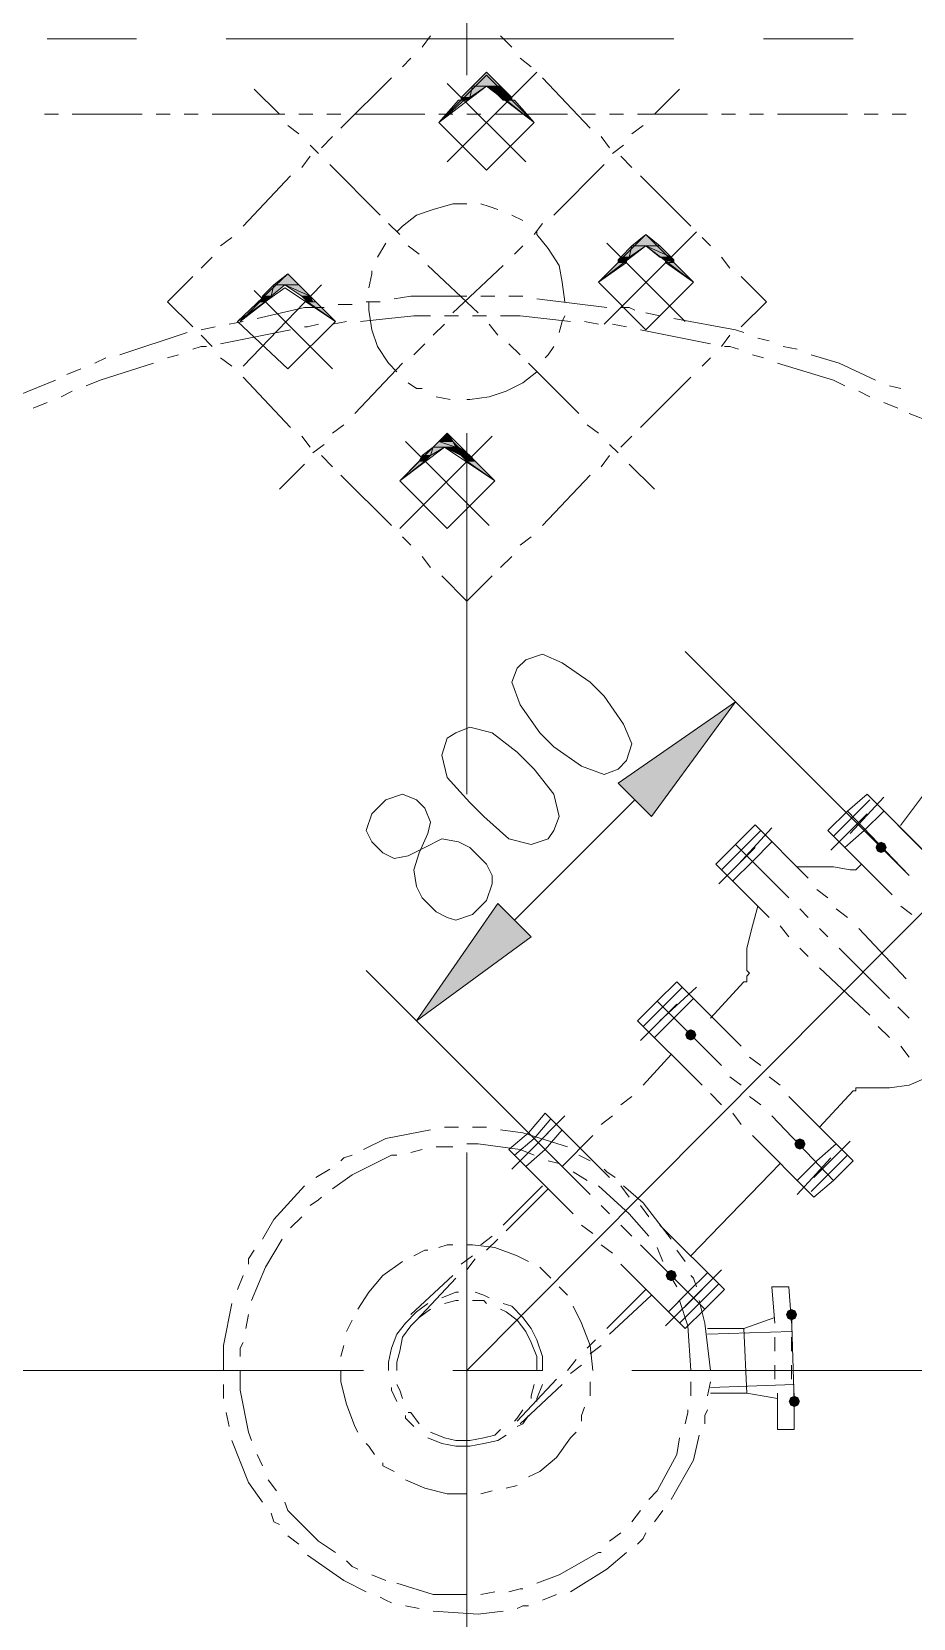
# Model space of a CAD drawing. Header units: millimetres. Extents: x 29 to 95071, y 20 to 67221.
# Drawn here: x 52259 to 53820, y 30743 to 33553 of the extents above; entities that cross this region are included whole.
import ezdxf

# ---------------------------------------------------------------- set-up
doc = ezdxf.new("R2010")
doc.units = ezdxf.units.MM

msp = doc.modelspace()

# ---------------------------------------------------------------- hatches: boundary and pattern name
h = msp.add_hatch(color=7)
h.dxf.hatch_style = 2
h.paths.add_polyline_path([(53064.1, 33481.4), (53088.9, 33456.6), (53039.3, 33456.6)])
h = msp.add_hatch(color=7)
h.paths.add_polyline_path([(53064.1, 33456.6), (53039.3, 33456.6), (53034.4, 33436.8)])
h.paths.add_polyline_path([(53039.3, 33456.6), (53034.4, 33436.8), (53019.5, 33436.8)])
h = msp.add_hatch(color=7)
h.paths.add_polyline_path([(53088.9, 33456.6), (53064.1, 33456.6), (53098.8, 33446.7)])
h.paths.add_polyline_path([(53064.1, 33456.6), (53098.8, 33446.7), (53079, 33446.7)])
h = msp.add_hatch(color=7)
h.paths.add_polyline_path([(53098.8, 33446.7), (53079, 33446.7), (53093.8, 33436.8)])
h.paths.add_polyline_path([(53079, 33446.7), (53093.8, 33436.8), (53088.9, 33436.8)])
h = msp.add_hatch(color=7)
h.dxf.hatch_style = 2
h.paths.add_polyline_path([(53098.8, 33446.7), (53108.7, 33436.8), (53093.8, 33436.8)])
h = msp.add_hatch(color=7)
h.dxf.hatch_style = 2
h.paths.add_polyline_path([(53014.5, 33431.8), (53024.5, 33431.8), (52979.8, 33392.2)])
h = msp.add_hatch(color=7)
h.paths.add_polyline_path([(53024.5, 33431.8), (53019.5, 33431.8), (53029.4, 33431.8)])
h.paths.add_polyline_path([(53019.5, 33431.8), (53029.4, 33431.8), (53014.5, 33431.8)])
h = msp.add_hatch(color=7)
h.paths.add_polyline_path([(53024.5, 33431.8), (53014.5, 33431.8)])
h.paths.add_polyline_path([(53024.5, 33431.8), (53014.5, 33431.8), (53029.4, 33431.8)])
h = msp.add_hatch(color=7)
h.dxf.hatch_style = 2
h.paths.add_polyline_path([(53019.5, 33436.8), (53024.5, 33431.8), (53019.5, 33431.8)])
h = msp.add_hatch(color=7)
h.paths.add_polyline_path([(53034.4, 33436.8), (53019.5, 33436.8), (53029.4, 33431.8)])
h.paths.add_polyline_path([(53019.5, 33436.8), (53029.4, 33431.8), (53024.5, 33431.8)])
h = msp.add_hatch(color=7)
h.dxf.hatch_style = 2
h.paths.add_polyline_path([(53088.9, 33436.8), (53093.8, 33436.8), (53093.8, 33431.8)])
h = msp.add_hatch(color=7)
h.paths.add_polyline_path([(53108.7, 33436.8), (53093.8, 33436.8), (53103.8, 33431.8)])
h.paths.add_polyline_path([(53093.8, 33436.8), (53103.8, 33431.8), (53093.8, 33431.8)])
h = msp.add_hatch(color=7)
h.paths.add_polyline_path([(53098.8, 33431.8), (53093.8, 33431.8)])
h.paths.add_polyline_path([(53098.8, 33431.8), (53093.8, 33431.8), (53103.8, 33431.8)])
h = msp.add_hatch(color=7)
h.paths.add_polyline_path([(53108.7, 33431.8), (53103.8, 33431.8), (53113.7, 33431.8)])
h.paths.add_polyline_path([(53103.8, 33431.8), (53113.7, 33431.8), (53098.8, 33431.8)])
h = msp.add_hatch(color=7)
h.paths.add_polyline_path([(53113.7, 33431.8), (53098.8, 33431.8)])
h.paths.add_polyline_path([(53113.7, 33431.8), (53098.8, 33431.8)])
h.paths.add_polyline_path([(53098.8, 33431.8), (53113.7, 33431.8), (53148.4, 33392.2)])
h = msp.add_hatch(color=7)
h.dxf.hatch_style = 2
h.paths.add_polyline_path([(53108.7, 33436.8), (53108.7, 33431.8), (53103.8, 33431.8)])
h = msp.add_hatch(color=7)
h.dxf.hatch_style = 2
h.paths.add_polyline_path([(53346.6, 33193.9), (53371.4, 33174.1), (53321.8, 33174.1)])
h = msp.add_hatch(color=7)
h.paths.add_polyline_path([(53346.6, 33174.1), (53321.8, 33174.1), (53316.9, 33154.2)])
h.paths.add_polyline_path([(53321.8, 33174.1), (53316.9, 33154.2), (53302, 33154.2)])
h = msp.add_hatch(color=7)
h.paths.add_polyline_path([(53371.4, 33174.1), (53346.6, 33174.1), (53391.2, 33154.2)])
h.paths.add_polyline_path([(53346.6, 33174.1), (53391.2, 33154.2), (53371.4, 33154.2)])
h = msp.add_hatch(color=7)
h.dxf.hatch_style = 2
h.paths.add_polyline_path([(53297.1, 33144.3), (53311.9, 33144.3), (53262.4, 33109.6)])
h = msp.add_hatch(color=7)
h.paths.add_polyline_path([(53316.9, 33154.2), (53302, 33154.2), (53311.9, 33149.3)])
h.paths.add_polyline_path([(53302, 33154.2), (53311.9, 33149.3), (53297.1, 33149.3)])
h = msp.add_hatch(color=7)
h.paths.add_polyline_path([(53311.9, 33149.3), (53297.1, 33149.3), (53311.9, 33144.3)])
h.paths.add_polyline_path([(53297.1, 33149.3), (53311.9, 33144.3), (53297.1, 33144.3)])
h = msp.add_hatch(color=7)
h.paths.add_polyline_path([(53381.3, 33149.3), (53371.4, 33154.2)])
h.paths.add_polyline_path([(53381.3, 33149.3), (53371.4, 33154.2), (53391.2, 33154.2)])
h = msp.add_hatch(color=7)
h.paths.add_polyline_path([(53396.2, 33149.3), (53391.2, 33154.2)])
h.paths.add_polyline_path([(53391.2, 33154.2), (53396.2, 33149.3), (53381.3, 33149.3)])
h = msp.add_hatch(color=7)
h.paths.add_polyline_path([(53381.3, 33149.3), (53381.3, 33144.3), (53396.2, 33144.3)])
h.paths.add_polyline_path([(53381.3, 33144.3), (53396.2, 33144.3), (53430.9, 33109.6)])
h = msp.add_hatch(color=7)
h.dxf.hatch_style = 2
h.paths.add_polyline_path([(53381.3, 33149.3), (53396.2, 33149.3), (53396.2, 33144.3)])
h = msp.add_hatch(color=7)
h.dxf.hatch_style = 2
h.paths.add_polyline_path([(52712.2, 33124.5), (52732, 33104.7), (52687.4, 33104.7)])
h = msp.add_hatch(color=7)
h.paths.add_polyline_path([(52682.5, 33084.9), (52667.6, 33084.9), (52672.5, 33074.9)])
h.paths.add_polyline_path([(52667.6, 33084.9), (52672.5, 33074.9), (52662.6, 33074.9)])
h = msp.add_hatch(color=7)
h.paths.add_polyline_path([(52707.2, 33104.7), (52687.4, 33104.7), (52682.5, 33084.9)])
h.paths.add_polyline_path([(52687.4, 33104.7), (52682.5, 33084.9), (52667.6, 33084.9)])
h = msp.add_hatch(color=7)
h.paths.add_polyline_path([(52732, 33104.7), (52707.2, 33104.7), (52751.8, 33084.9)])
h.paths.add_polyline_path([(52707.2, 33104.7), (52751.8, 33084.9), (52737, 33084.9)])
h = msp.add_hatch(color=7)
h.paths.add_polyline_path([(52751.8, 33084.9), (52737, 33084.9), (52746.9, 33074.9)])
h.paths.add_polyline_path([(52737, 33084.9), (52746.9, 33074.9)])
h = msp.add_hatch(color=7)
h.dxf.hatch_style = 2
h.paths.add_polyline_path([(52751.8, 33084.9), (52756.8, 33074.9), (52746.9, 33074.9)])
h = msp.add_hatch(color=7)
h.dxf.hatch_style = 2
h.paths.add_polyline_path([(52662.6, 33074.9), (52672.5, 33074.9), (52627.9, 33040.2)])
h = msp.add_hatch(color=7)
h.paths.add_polyline_path([(52756.8, 33074.9), (52761.8, 33074.9), (52746.9, 33074.9)])
h.paths.add_polyline_path([(52761.8, 33074.9), (52746.9, 33074.9)])
h.paths.add_polyline_path([(52746.9, 33074.9), (52761.8, 33074.9), (52796.5, 33040.2)])
h = msp.add_hatch(color=7)
h.paths.add_polyline_path([(53004.6, 32827.1), (52979.8, 32827.1), (53009.6, 32817.2)])
h.paths.add_polyline_path([(52979.8, 32827.1), (53009.6, 32817.2), (52969.9, 32817.2)])
h = msp.add_hatch(color=7)
h.dxf.hatch_style = 2
h.paths.add_polyline_path([(52994.7, 32842), (53004.6, 32827.1), (52979.8, 32827.1)])
h = msp.add_hatch(color=7)
h.dxf.hatch_style = 2
h.paths.add_polyline_path([(53004.6, 32827.1), (53014.5, 32817.2), (53009.6, 32817.2)])
h = msp.add_hatch(color=7)
h.paths.add_polyline_path([(52965, 32802.3), (52950.1, 32802.3), (52955.1, 32792.4)])
h.paths.add_polyline_path([(52950.1, 32802.3), (52955.1, 32792.4), (52945.1, 32792.4)])
h = msp.add_hatch(color=7)
h.paths.add_polyline_path([(52989.8, 32817.2), (52969.9, 32817.2), (52965, 32802.3)])
h.paths.add_polyline_path([(52969.9, 32817.2), (52965, 32802.3), (52950.1, 32802.3)])
h = msp.add_hatch(color=7)
h.dxf.hatch_style = 2
h.paths.add_polyline_path([(52989.8, 32817.2), (53009.6, 32817.2), (53009.6, 32807.3)])
h = msp.add_hatch(color=7)
h.paths.add_polyline_path([(53014.5, 32817.2), (53009.6, 32817.2), (53029.4, 32807.3)])
h.paths.add_polyline_path([(53009.6, 32817.2), (53029.4, 32807.3), (53009.6, 32807.3)])
h = msp.add_hatch(color=7)
h.paths.add_polyline_path([(53029.4, 32807.3), (53009.6, 32807.3), (53034.4, 32802.3)])
h.paths.add_polyline_path([(53009.6, 32807.3), (53034.4, 32802.3), (53019.5, 32802.3)])
h = msp.add_hatch(color=7)
h.paths.add_polyline_path([(53034.4, 32802.3), (53019.5, 32802.3), (53029.4, 32792.4)])
h.paths.add_polyline_path([(53019.5, 32802.3), (53029.4, 32792.4)])
h = msp.add_hatch(color=7)
h.dxf.hatch_style = 2
h.paths.add_polyline_path([(53034.4, 32802.3), (53044.3, 32792.4), (53029.4, 32792.4)])
h = msp.add_hatch(color=7)
h.dxf.hatch_style = 2
h.paths.add_polyline_path([(52945.1, 32792.4), (52955.1, 32792.4), (52910.5, 32757.7)])
h = msp.add_hatch(color=7)
h.paths.add_polyline_path([(53044.3, 32792.4), (53029.4, 32792.4)])
h.paths.add_polyline_path([(53044.3, 32792.4), (53029.4, 32792.4)])
h.paths.add_polyline_path([(53029.4, 32792.4), (53044.3, 32792.4), (53079, 32757.7)])
h = msp.add_hatch(color=7)
h.dxf.hatch_style = 2
h.paths.add_polyline_path([(53297.1, 32222.4), (53356.5, 32162.9), (53505.2, 32366.2)])
h = msp.add_hatch(color=7)
h.dxf.hatch_style = 2
h.paths.add_polyline_path([(53763, 32098.5), (53756, 32101.4), (53753.1, 32108.4), (53756, 32115.4), (53763, 32118.3), (53770, 32115.4), (53772.9, 32108.4), (53770, 32101.4)])
h = msp.add_hatch(color=7)
h.dxf.hatch_style = 2
h.paths.add_polyline_path([(53083.9, 32009.3), (53143.4, 31949.8), (52940.2, 31801.1)])
h = msp.add_hatch(color=7)
h.dxf.hatch_style = 2
h.paths.add_polyline_path([(53425.9, 31766.4), (53418.9, 31769.3), (53416, 31776.3), (53418.9, 31783.3), (53425.9, 31786.2), (53432.9, 31783.3), (53435.8, 31776.3), (53432.9, 31769.3)])
h = msp.add_hatch(color=7)
h.dxf.hatch_style = 2
h.paths.add_polyline_path([(53619.2, 31573.1), (53612.2, 31576), (53609.3, 31583), (53612.2, 31590), (53619.2, 31592.9), (53626.2, 31590), (53629.2, 31583), (53626.2, 31576)])
h = msp.add_hatch(color=7)
h.dxf.hatch_style = 2
h.paths.add_polyline_path([(53391.2, 31340.1), (53384.2, 31343.1), (53381.3, 31350.1), (53384.2, 31357.1), (53391.2, 31360), (53398.2, 31357.1), (53401.1, 31350.1), (53398.2, 31343.1)])
h = msp.add_hatch(color=7)
h.dxf.hatch_style = 2
h.paths.add_polyline_path([(53604.4, 31270.8), (53597.4, 31273.7), (53594.5, 31280.7), (53597.4, 31287.7), (53604.4, 31290.6), (53611.4, 31287.7), (53614.3, 31280.7), (53611.4, 31273.7)])
h = msp.add_hatch(color=7)
h.dxf.hatch_style = 2
h.paths.add_polyline_path([(53609.3, 31117.1), (53602.3, 31120), (53599.4, 31127), (53602.3, 31134), (53609.3, 31136.9), (53616.3, 31134), (53619.2, 31127), (53616.3, 31120)])

# ---------------------------------------------------------------- linework, layer by layer
at = {"color": 7, "lineweight": 0}
for points in [[(53029.4, 33476.4), (53029.4, 36648.6)], [(52285.9, 33540.9), (52444.5, 33540.9)], [(52603.1, 33540.9), (53396.2, 33540.9)], [(52950.1, 33526), (52965, 33545.8)], [(53108.7, 33526), (53088.9, 33545.8)], [(53554.8, 33540.9), (53713.4, 33540.9)], [(52915.4, 33491.3), (52930.3, 33506.2)], [(53143.4, 33491.3), (53123.6, 33506.2)], [(52806.4, 33382.2), (52895.6, 33471.5)], [(53064.1, 33476.4), (52979.8, 33392.2), (53064.1, 33456.6)], [(53153.3, 33481.4), (52994.7, 33322.8)], [(53148.4, 33392.2), (53064.1, 33476.4)], [(53247.5, 33382.2), (53163.2, 33471.5)], [(52697.3, 33407), (52652.7, 33451.6)], [(52994.7, 33461.5), (53133.5, 33322.8)], [(53064.1, 33456.6), (53148.4, 33392.2)], [(53361.5, 33407), (53406.1, 33451.6)], [(52281, 33407), (52305.8, 33407)], [(52330.5, 33407), (52454.4, 33407)], [(52479.2, 33407), (52504, 33407)], [(52528.8, 33407), (52553.6, 33407)], [(52578.4, 33407), (52707.2, 33407)], [(52732, 33372.3), (52712.2, 33387.2)], [(52732, 33407), (52756.8, 33407)], [(52781.6, 33407), (52806.4, 33407)], [(52831.1, 33407), (52955.1, 33407)], [(52979.8, 33407), (53004.6, 33407)], [(53064.1, 33307.9), (52979.8, 33392.2)], [(53029.4, 33407), (53054.2, 33407)], [(53148.4, 33392.2), (53064.1, 33307.9)], [(53079, 33407), (53207.8, 33407)], [(53232.6, 33407), (53257.4, 33407)], [(53282.2, 33407), (53307, 33407)], [(53321.8, 33372.3), (53341.7, 33387.2)], [(53331.8, 33407), (53455.7, 33407)], [(53480.5, 33407), (53505.2, 33407)], [(53530, 33407), (53554.8, 33407)], [(53579.6, 33407), (53703.5, 33407)], [(53733.2, 33407), (53758, 33407)], [(53782.8, 33407), (53807.6, 33407)], [(52771.7, 33347.5), (52791.5, 33367.4)], [(53282.2, 33347.5), (53267.3, 33367.4)], [(52737, 33312.9), (52751.8, 33332.7)], [(52766.7, 33337.6), (52751.8, 33352.5)], [(53287.1, 33337.6), (53307, 33352.5)], [(53321.8, 33312.9), (53302, 33332.7)], [(52875.8, 33228.6), (52786.5, 33317.8)], [(53183.1, 33228.6), (53272.3, 33317.8)], [(52632.9, 33208.8), (52717.1, 33298)], [(53425.9, 33208.8), (53336.7, 33298)], [(53029.4, 33248.4), (53004.6, 33248.4), (52969.9, 33238.5), (52940.2, 33228.6), (52915.4, 33208.8), (52905.5, 33198.9)], [(53083.9, 33238.5), (53069.1, 33243.5), (53054.2, 33248.4)], [(53128.5, 33218.7), (53108.7, 33228.6)], [(52910.5, 33193.9), (52890.6, 33213.7)], [(53148.4, 33193.9), (53163.2, 33213.7)], [(53202.9, 33074.9), (53197.9, 33109.6), (53193, 33139.4), (53173.1, 33169.1), (53153.3, 33193.9), (53153.3, 33198.9)], [(53346.6, 33193.9), (53262.4, 33109.6), (53346.6, 33174.1)], [(53435.8, 33198.9), (53272.3, 33035.3)], [(53346.6, 33174.1), (53430.9, 33109.6), (53346.6, 33193.9)], [(52593.2, 33174.1), (52613.1, 33188.9)], [(52885.7, 33179), (52870.8, 33154.2)], [(52945.1, 33159.2), (52925.3, 33174.1)], [(53113.7, 33159.2), (53128.5, 33174.1)], [(53416, 33040.2), (53277.2, 33179)], [(53460.6, 33174.1), (53445.8, 33188.9)], [(52558.5, 33134.4), (52578.4, 33154.2)], [(53049.2, 33055.1), (52960, 33139.4)], [(53004.6, 33055.1), (53093.8, 33139.4)], [(53495.3, 33134.4), (53480.5, 33154.2)], [(52499.1, 33074.9), (52543.7, 33119.5)], [(52860.9, 33129.5), (52860.9, 33124.5), (52855.9, 33099.7)], [(53346.6, 33025.4), (53262.4, 33109.6)], [(53430.9, 33109.6), (53346.6, 33025.4)], [(53559.8, 33074.9), (53515.1, 33119.5)], [(52771.7, 33104.7), (52632.9, 32960.9)], [(52791.5, 32956), (52652.7, 33094.8)], [(53029.4, 33084.9), (52930.3, 33084.9), (52900.5, 33079.9)], [(53079, 33084.9), (53054.2, 33084.9)], [(53128.5, 33084.9), (53123.6, 33084.9), (53103.8, 33084.9)], [(53277.2, 33065), (53153.3, 33079.9)], [(52543.7, 33030.3), (52499.1, 33074.9)], [(52776.6, 33065), (52741.9, 33065), (52657.7, 33045.2)], [(52826.2, 33070), (52801.4, 33070)], [(52965, 33050.2), (52935.2, 33050.2), (52841.1, 33040.2)], [(52875.8, 33074.9), (52851, 33074.9)], [(52855.9, 33074.9), (52855.9, 33060.1), (52860.9, 33025.4), (52870.8, 32995.6), (52890.6, 32965.9), (52905.5, 32951)], [(53014.5, 33050.2), (52989.8, 33050.2)], [(53064.1, 33050.2), (53039.3, 33050.2)], [(53212.8, 33040.2), (53123.6, 33050.2), (53088.9, 33050.2)], [(53193, 33020.4), (53197.9, 33040.2), (53202.9, 33050.2)], [(53326.8, 33060.1), (53316.9, 33065), (53302, 33065)], [(53371.4, 33050.2), (53346.6, 33055.1)], [(53515.1, 33030.3), (53559.8, 33074.9)], [(52583.3, 33030.3), (52558.5, 33025.4)], [(52717.1, 33025.4), (52593.2, 33000.6)], [(52632.9, 33040.2), (52608.1, 33035.3)], [(52712.2, 32956), (52623, 33040.2)], [(52796.5, 33040.2), (52712.2, 32956)], [(52766.7, 33035.3), (52746.9, 33030.3), (52741.9, 33030.3)], [(52816.3, 33040.2), (52791.5, 33035.3)], [(52969.9, 33015.5), (52989.8, 33035.3)], [(53083.9, 33015.5), (53069.1, 33035.3)], [(53262.4, 33035.3), (53237.6, 33040.2)], [(53311.9, 33030.3), (53287.1, 33035.3)], [(53460.6, 33000.6), (53336.7, 33025.4)], [(53520.1, 33020.4), (53505.2, 33025.4), (53396.2, 33045.2)], [(52533.8, 33020.4), (52414.8, 32980.8)], [(52568.4, 32995.6), (52558.5, 32995.6), (52543.7, 32990.7)], [(52578.4, 32995.6), (52558.5, 33015.5)], [(52935.2, 32980.8), (52955.1, 33000.6)], [(53123.6, 32980.8), (53103.8, 33000.6)], [(53168.2, 32975.8), (53173.1, 32980.8), (53183.1, 32995.6)], [(53480.5, 32995.6), (53495.3, 33015.5)], [(53510.2, 32990.7), (53495.3, 32995.6), (53485.4, 32995.6)], [(53564.7, 33005.5), (53544.9, 33010.5)], [(53614.3, 32990.7), (53589.5, 32995.6)], [(52474.3, 32965.9), (52380.1, 32936.2), (52355.3, 32926.2)], [(52390, 32975.8), (52370.2, 32965.9)], [(52518.9, 32980.8), (52499.1, 32975.8)], [(52613.1, 32960.9), (52593.2, 32975.8)], [(52831.1, 32876.7), (52915.4, 32965.9)], [(53227.7, 32876.7), (53138.5, 32965.9)], [(53445.8, 32960.9), (53460.6, 32975.8)], [(53554.8, 32975.8), (53535, 32980.8)], [(53698.5, 32926.2), (53678.7, 32936.2), (53579.6, 32965.9)], [(53753.1, 32936.2), (53688.6, 32965.9), (53639.1, 32980.8)], [(52345.4, 32956), (52320.6, 32946.1)], [(52717.1, 32851.9), (52632.9, 32941.1)], [(53029.4, 32901.5), (53034.4, 32901.5), (53069.1, 32906.4), (53098.8, 32916.3), (53128.5, 32931.2), (53153.3, 32951)], [(53336.7, 32851.9), (53425.9, 32941.1)], [(52300.8, 32936.2), (52191.8, 32891.5), (52186.8, 32886.6)], [(52330.5, 32916.3), (52310.7, 32906.4)], [(52925.3, 32931.2), (52940.2, 32921.3), (52950.1, 32921.3)], [(53743.2, 32906.4), (53723.3, 32916.3)], [(53797.7, 32921.3), (53777.8, 32926.2)], [(54774.3, 32929.1), (54701.6, 32896.7), (54630.2, 32861.9), (54560.2, 32824.7), (54491.5, 32785.2), (54424.4, 32743.5), (54358.7, 32699.5), (54294.6, 32653.4), (54232.2, 32605.1), (54171.4, 32554.7), (54112.4, 32502.3), (54055.1, 32447.8), (53999.7, 32391.4), (53946.2, 32333.1), (53894.6, 32272.9), (53845, 32210.8), (53797.5, 32147)], [(52285.9, 32896.5), (52261.1, 32886.6)], [(52974.9, 32906.4), (52999.7, 32901.5)], [(53792.7, 32886.6), (53767.9, 32896.5)], [(52791.5, 32842), (52811.3, 32856.9)], [(53262.4, 32842), (53242.5, 32856.9)], [(53926.5, 32822.2), (53852.2, 32861.8), (53812.5, 32876.7)], [(52751.8, 32817.2), (52737, 32837)], [(52994.7, 32842), (52910.5, 32757.7), (52989.8, 32817.2)], [(53074, 32837), (52910.5, 32673.5)], [(53069.1, 32678.4), (52920.4, 32827.1)], [(52989.8, 32817.2), (53079, 32757.7), (52994.7, 32842)], [(53029.4, 32202.6), (53029.4, 32842)], [(53302, 32817.2), (53321.8, 32837)], [(52756.8, 32807.3), (52776.6, 32822.2)], [(52791.5, 32782.5), (52771.7, 32802.3)], [(53267.3, 32782.5), (53282.2, 32802.3)], [(53297.1, 32807.3), (53282.2, 32822.2)], [(52697.3, 32742.9), (52741.9, 32787.5)], [(53361.5, 32742.9), (53316.9, 32787.5)], [(52895.6, 32678.4), (52806.4, 32767.6)], [(52994.7, 32673.5), (52910.5, 32757.7)], [(53079, 32757.7), (52994.7, 32673.5)], [(53163.2, 32678.4), (53247.5, 32767.6)], [(52930.3, 32643.7), (52915.4, 32658.6)], [(53123.6, 32643.7), (53143.4, 32658.6)], [(52965, 32604.1), (52950.1, 32623.9)], [(53088.9, 32604.1), (53108.7, 32623.9)], [(53029.4, 32544.6), (52984.8, 32589.2)], [(53029.4, 32544.6), (53074, 32589.2)], [(53812.5, 32058.8), (53416, 32455.4)], [(53113.7, 31979.5), (53326.8, 32192.7)], [(53738.2, 32202.6), (53703.5, 32172.8)], [(53708.5, 32133.2), (53767.9, 32197.6)], [(53713.4, 32162.9), (53743.2, 32192.7)], [(53847.2, 32093.5), (53738.2, 32202.6)], [(53668.8, 32138.2), (53703.5, 32172.8)], [(53738.2, 32167.9), (53673.8, 32103.5)], [(53713.4, 32162.9), (53678.7, 32128.2)], [(53812.5, 32058.8), (53703.5, 32172.8)], [(53812.5, 32058.8), (53703.5, 32172.8)], [(53733.2, 32138.2), (53767.9, 32172.8)], [(53539.9, 32148.1), (53505.2, 32113.4)], [(53510.2, 32078.7), (53569.7, 32143.1)], [(53515.1, 32103.5), (53549.8, 32138.2)], [(53634.1, 32053.9), (53539.9, 32148.1)], [(53782.8, 32024.2), (53668.8, 32138.2)], [(53733.2, 32138.2), (53698.5, 32108.4)], [(53991, 31949.8), (53792.7, 32148.1)], [(53991, 31949.8), (53792.7, 32148.1)], [(53470.5, 32078.7), (53505.2, 32113.4)], [(53539.9, 32108.4), (53475.5, 32044)], [(53515.1, 32103.5), (53480.5, 32068.8)], [(53599.4, 32019.2), (53505.2, 32113.4)], [(53599.4, 32019.2), (53505.2, 32113.4)], [(53535, 32083.6), (53569.7, 32118.3)], [(53564.7, 31984.5), (53470.5, 32078.7)], [(53535, 32083.6), (53500.3, 32048.9)], [(53708.5, 32068.8), (53678.7, 32073.7), (53644, 32073.7), (53614.3, 32073.7)], [(53728.3, 32078.7), (53723.3, 32073.7), (53718.4, 32068.8), (53713.4, 32068.8), (53708.5, 32068.8)], [(53029.4, 31181.5), (53891.8, 32048.9)], [(53668.8, 32019.2), (53649, 32034.1)], [(53544.9, 32004.3), (53535, 31969.6), (53525.1, 31930), (53525.1, 31890.3)], [(53634.1, 31984.5), (53619.2, 31999.4)], [(53634.1, 31984.5), (53619.2, 31999.4)], [(53703.5, 31984.5), (53683.7, 31999.4)], [(53817.5, 31989.5), (53797.7, 32004.3)], [(53599.4, 31949.8), (53584.5, 31969.6)], [(53668.8, 31949.8), (53653.9, 31964.7)], [(53668.8, 31949.8), (53653.9, 31964.7)], [(53807.6, 31875.5), (53723.3, 31964.7)], [(53634.1, 31915.1), (53619.2, 31930)], [(53777.8, 31840.8), (53688.6, 31930)], [(53777.8, 31840.8), (53688.6, 31930)], [(53247.5, 31493.8), (52851, 31890.3)], [(53401.1, 31870.5), (53366.5, 31835.8)], [(53515.1, 31756.5), (53401.1, 31870.5)], [(53525.1, 31890.3), (53530, 31885.4), (53525.1, 31880.4), (53525.1, 31875.5), (53525.1, 31870.5), (53520.1, 31870.5), (53460.6, 31806.1)], [(53743.2, 31811), (53653.9, 31895.3)], [(53371.4, 31801.1), (53435.8, 31860.6)], [(53376.4, 31825.9), (53411.1, 31860.6)], [(53331.8, 31801.1), (53366.5, 31835.8)], [(53401.1, 31830.8), (53336.7, 31766.4)], [(53376.4, 31825.9), (53341.7, 31791.2)], [(53480.5, 31721.8), (53366.5, 31835.8)], [(53480.5, 31721.8), (53366.5, 31835.8)], [(53396.2, 31806.1), (53430.9, 31840.8)], [(53812.5, 31806.1), (53792.7, 31825.9)], [(53812.5, 31806.1), (53792.7, 31825.9)], [(53445.8, 31687.1), (53331.8, 31801.1)], [(53396.2, 31806.1), (53361.5, 31771.4)], [(53777.8, 31771.4), (53758, 31791.2)], [(53391.2, 31741.6), (53341.7, 31687.1)], [(53549.8, 31721.8), (53530, 31736.7)], [(53812.5, 31736.7), (53797.7, 31756.5)], [(53515.1, 31687.1), (53495.3, 31702)], [(53515.1, 31687.1), (53495.3, 31702)], [(53584.5, 31687.1), (53564.7, 31702)], [(53713.4, 31677.2), (53718.4, 31677.2), (53718.4, 31682.2), (53723.3, 31682.2), (53728.3, 31682.2), (53733.2, 31682.2), (53738.2, 31682.2), (53777.8, 31682.2), (53812.5, 31687.1), (53847.2, 31702)], [(53713.4, 31677.2), (53653.9, 31612.8)], [(53321.8, 31667.3), (53302, 31652.4)], [(53480.5, 31652.4), (53460.6, 31672.2)], [(53549.8, 31652.4), (53530, 31667.3)], [(53549.8, 31652.4), (53530, 31667.3)], [(53713.4, 31553.3), (53599.4, 31667.3)], [(53168.2, 31637.5), (53138.5, 31602.8)], [(53138.5, 31568.1), (53202.9, 31632.6)], [(53148.4, 31592.9), (53178.1, 31627.6)], [(53282.2, 31523.5), (53168.2, 31637.5)], [(53287.1, 31632.6), (53267.3, 31617.7)], [(53515.1, 31617.7), (53500.3, 31637.5)], [(53678.7, 31518.6), (53569.7, 31632.6)], [(53678.7, 31518.6), (53569.7, 31632.6)], [(52965, 31607.8), (52885.7, 31592.9), (52846, 31573.1)], [(53014.5, 31612.8), (52989.8, 31612.8)], [(53064.1, 31612.8), (53049.2, 31612.8), (53039.3, 31612.8)], [(53207.8, 31578.1), (53128.5, 31602.8), (53088.9, 31607.8)], [(53103.8, 31573.1), (53138.5, 31602.8)], [(53173.1, 31602.8), (53108.7, 31538.4)], [(53148.4, 31592.9), (53113.7, 31563.2)], [(53247.5, 31493.8), (53138.5, 31602.8)], [(53247.5, 31493.8), (53138.5, 31602.8)], [(53168.2, 31573.1), (53197.9, 31607.8)], [(53252.5, 31597.9), (53197.9, 31543.4)], [(53644, 31488.8), (53535, 31597.9)], [(52905.5, 31563.2), (52895.6, 31563.2), (52826.2, 31528.5), (52791.5, 31503.7)], [(52826.2, 31563.2), (52811.3, 31558.2), (52806.4, 31553.3)], [(52950.1, 31573.1), (52930.3, 31568.1)], [(53004.6, 31578.1), (52974.9, 31578.1)], [(53148.4, 31563.2), (53123.6, 31573.1), (53049.2, 31583), (53029.4, 31583)], [(53029.4, 28886.7), (53029.4, 31568.1)], [(53217.8, 31459.1), (53103.8, 31573.1)], [(53168.2, 31573.1), (53133.5, 31543.4)], [(53247.5, 31553.3), (53227.7, 31563.2)], [(53644, 31523.5), (53708.5, 31588)], [(53649, 31553.3), (53683.7, 31583)], [(53668.8, 31528.5), (53703.5, 31563.2)], [(52786.5, 31538.4), (52761.8, 31523.5)], [(53197.9, 31543.4), (53193, 31548.3), (53173.1, 31553.3)], [(53242.5, 31518.6), (53217.8, 31533.5)], [(53292.1, 31523.5), (53277.2, 31533.5), (53272.3, 31538.4)], [(53584.5, 31548.3), (53425.9, 31384.8)], [(53673.8, 31558.2), (53614.3, 31493.8)], [(53649, 31553.3), (53614.3, 31518.6)], [(53713.4, 31553.3), (53678.7, 31518.6)], [(52741.9, 31508.7), (52687.4, 31449.2), (52667.6, 31414.5)], [(53163.2, 31508.7), (53093.8, 31439.3)], [(53351.6, 31419.5), (53316.9, 31459.1), (53262.4, 31508.7)], [(53316.9, 31488.8), (53302, 31508.7)], [(53391.2, 31414.5), (53341.7, 31478.9), (53307, 31508.7)], [(53668.8, 31528.5), (53639.1, 31498.8)], [(53644, 31488.8), (53678.7, 31518.6)], [(52771.7, 31488.8), (52766.7, 31483.9), (52751.8, 31474)], [(53173.1, 31503.7), (53098.8, 31429.4)], [(52737, 31454.1), (52717.1, 31434.3)], [(53282.2, 31459.1), (53267.3, 31474)], [(53282.2, 31459.1), (53267.3, 31474)], [(53351.6, 31454.1), (53336.7, 31474)], [(53252.5, 31424.4), (53232.6, 31439.3)], [(53321.8, 31419.5), (53302, 31439.3)], [(53321.8, 31419.5), (53302, 31439.3)], [(53485.4, 31325.3), (53371.4, 31439.3)], [(52652.7, 31394.7), (52642.8, 31379.8), (52642.8, 31369.9)], [(52702.3, 31414.5), (52672.5, 31364.9), (52647.8, 31305.5)], [(52960, 31394.7), (52955.1, 31394.7), (52935.2, 31384.8)], [(53004.6, 31404.6), (52994.7, 31404.6), (52979.8, 31399.6)], [(53138.5, 31374.8), (53118.6, 31384.8), (53079, 31399.6), (53039.3, 31404.6), (53029.4, 31404.6)], [(53074, 31419.5), (53054.2, 31404.6)], [(53083.9, 31414.5), (53064.1, 31394.7)], [(53287.1, 31389.7), (53267.3, 31404.6)], [(53450.7, 31290.6), (53336.7, 31404.6)], [(53450.7, 31290.6), (53336.7, 31404.6)], [(53376.4, 31374.8), (53366.5, 31399.6)], [(53416, 31374.8), (53401.1, 31394.7)], [(52915.4, 31374.8), (52880.7, 31350.1), (52855.9, 31320.3), (52836.1, 31290.6)], [(53039.3, 31384.8), (53019.5, 31369.9)], [(53044.3, 31379.8), (53029.4, 31360)], [(53178.1, 31345.1), (53158.3, 31364.9)], [(53416, 31255.9), (53302, 31369.9)], [(52632.9, 31350.1), (52623, 31325.3)], [(53004.6, 31350.1), (52930.3, 31280.7)], [(53009.6, 31345.1), (52940.2, 31270.8)], [(53401.1, 31330.2), (53386.3, 31355)], [(53416, 31295.5), (53480.5, 31360)], [(53421, 31320.3), (53455.7, 31355)], [(53435.8, 31330.2), (53430.9, 31345.1), (53425.9, 31350.1)], [(53014.5, 31320.3), (53009.6, 31320.3), (52984.8, 31310.4)], [(53069.1, 31310.4), (53059.1, 31315.4), (53044.3, 31320.3)], [(53207.8, 31315.4), (53193, 31330.2)], [(53346.6, 31325.3), (53277.2, 31255.9)], [(53356.5, 31315.4), (53282.2, 31246)], [(53445.8, 31325.3), (53381.3, 31260.8)], [(53421, 31320.3), (53386.3, 31285.6)], [(53440.8, 31300.5), (53475.5, 31335.2)], [(53485.4, 31325.3), (53450.7, 31290.6)], [(53569.7, 31330.2), (53574.6, 31265.8)], [(53569.7, 31330.2), (53599.4, 31330.2)], [(53599.4, 31330.2), (53604.4, 31265.8)], [(52613.1, 31300.5), (52598.2, 31226.1), (52598.2, 31181.5)], [(52642.8, 31280.7), (52637.8, 31255.9)], [(52960, 31300.5), (52940.2, 31285.6), (52920.4, 31265.8), (52905.5, 31246), (52895.6, 31221.2), (52890.6, 31196.4), (52890.6, 31181.5)], [(52965, 31290.6), (52945.1, 31275.7), (52930.3, 31260.8), (52915.4, 31241), (52910.5, 31216.2), (52905.5, 31196.4), (52905.5, 31181.5)], [(53014.5, 31305.5), (53009.6, 31305.5), (52989.8, 31300.5)], [(53064.1, 31300.5), (53059.1, 31305.5), (53039.3, 31305.5)], [(53153.3, 31181.5), (53153.3, 31206.3), (53143.4, 31231.1), (53133.5, 31250.9), (53118.6, 31270.8), (53098.8, 31285.6), (53088.9, 31290.6)], [(53163.2, 31181.5), (53163.2, 31206.3), (53153.3, 31236.1), (53143.4, 31255.9), (53128.5, 31275.7), (53108.7, 31295.5), (53093.8, 31300.5)], [(53252.5, 31181.5), (53247.5, 31226.1), (53232.6, 31265.8), (53217.8, 31295.5)], [(53425.9, 31181.5), (53421, 31260.8), (53406.1, 31305.5)], [(53440.8, 31300.5), (53406.1, 31265.8)], [(53416, 31255.9), (53450.7, 31290.6)], [(53460.6, 31181.5), (53450.7, 31265.8), (53440.8, 31305.5)], [(53604.4, 31280.7), (53609.3, 31127)], [(52826.2, 31270.8), (52816.3, 31250.9)], [(53455.7, 31255.9), (53520.1, 31255.9)], [(53460.6, 31141.9), (53525.1, 31141.9), (53520.1, 31255.9)], [(53520.1, 31255.9), (53574.6, 31275.7)], [(52632.9, 31231.1), (52627.9, 31221.2), (52627.9, 31206.3)], [(52811.3, 31226.1), (52806.4, 31206.3)], [(53257.4, 31236.1), (53242.5, 31221.2)], [(53267.3, 31226.1), (53247.5, 31211.3)], [(53604.4, 31250.9), (53455.7, 31246)], [(53574.6, 31241), (53574.6, 31216.2)], [(53604.4, 31241), (53604.4, 31216.2)], [(53222.7, 31201.4), (53207.8, 31181.5)], [(52846, 31181.5), (52053, 31181.5)], [(52627.9, 31181.5), (52627.9, 31146.8), (52642.8, 31072.5), (52647.8, 31057.6)], [(52806.4, 31181.5), (52806.4, 31161.7), (52816.3, 31122.1), (52831.1, 31082.4), (52836.1, 31072.5)], [(53163.2, 31181.5), (53004.6, 31181.5)], [(53232.6, 31191.5), (53212.8, 31176.6)], [(54114.9, 31181.5), (53321.8, 31181.5)], [(53574.6, 31191.5), (53574.6, 31166.7)], [(53604.4, 31191.5), (53604.4, 31166.7)], [(52598.2, 31156.8), (52598.2, 31141.9), (52598.2, 31132)], [(52895.6, 31151.8), (52895.6, 31146.8), (52905.5, 31127)], [(52905.5, 31156.8), (52910.5, 31146.8), (52915.4, 31132)], [(53188, 31166.7), (53118.6, 31092.3)], [(53197.9, 31156.8), (53123.6, 31087.4)], [(53143.4, 31132), (53143.4, 31136.9), (53148.4, 31156.8)], [(53153.3, 31127), (53153.3, 31132), (53163.2, 31156.8)], [(53247.5, 31136.9), (53247.5, 31141.9), (53247.5, 31161.7)], [(53425.9, 31136.9), (53425.9, 31161.7)], [(53455.7, 31136.9), (53460.6, 31161.7)], [(53609.3, 31156.8), (53460.6, 31151.8)], [(53525.1, 31141.9), (53579.6, 31132)], [(53579.6, 31141.9), (53579.6, 31077.5)], [(53609.3, 31141.9), (53609.3, 31077.5)], [(53113.7, 31092.3), (53118.6, 31097.3), (53128.5, 31112.1)], [(53232.6, 31092.3), (53232.6, 31102.2), (53237.6, 31117.1)], [(53416, 31087.4), (53421, 31107.2), (53421, 31112.1)], [(53450.7, 31087.4), (53450.7, 31102.2), (53455.7, 31112.1)], [(52603.1, 31107.2), (52608.1, 31082.4)], [(52920.4, 31102.2), (52920.4, 31097.3), (52935.2, 31082.4)], [(52925.3, 31107.2), (52930.3, 31107.2), (52945.1, 31087.4)], [(53118.6, 31082.4), (53128.5, 31087.4), (53138.5, 31102.2)], [(52613.1, 31057.6), (52642.8, 30983.3), (52667.6, 30948.6)], [(52960, 31062.6), (52984.8, 31052.7), (53009.6, 31047.7), (53034.4, 31047.7), (53059.1, 31052.7), (53083.9, 31057.6), (53098.8, 31067.5)], [(52965, 31072.5), (52989.8, 31062.6), (53009.6, 31057.6), (53034.4, 31057.6), (53059.1, 31062.6), (53079, 31067.5), (53088.9, 31077.5)], [(53138.5, 30993.2), (53158.3, 31003.1), (53188, 31027.9), (53212.8, 31062.6), (53222.7, 31072.5)], [(53351.6, 30953.5), (53366.5, 30968.4), (53401.1, 31032.8), (53406.1, 31062.6)], [(53391.2, 30953.5), (53430.9, 31022.9), (53440.8, 31067.5)], [(53579.6, 31077.5), (53609.3, 31077.5)], [(52657.7, 31032.8), (52667.6, 31013)], [(52851, 31052.7), (52855.9, 31047.7), (52865.8, 31032.8)], [(52880.7, 31018), (52880.7, 31013), (52900.5, 31003.1)], [(52677.5, 30988.2), (52692.4, 30968.4)], [(52920.4, 30988.2), (52955.1, 30973.4), (52994.7, 30963.5), (53029.4, 30963.5)], [(53098.8, 30973.4), (53118.6, 30978.3)], [(52707.2, 30948.6), (52712.2, 30933.7), (52766.7, 30879.2), (52796.5, 30859.4)], [(53054.2, 30963.5), (53074, 30968.4)], [(52682.5, 30928.8), (52687.4, 30913.9), (52697.3, 30908.9)], [(53321.8, 30913.9), (53336.7, 30933.7)], [(53361.5, 30913.9), (53376.4, 30933.7)], [(52712.2, 30889.1), (52732, 30874.2)], [(53282.2, 30879.2), (53302, 30894.1)], [(53331.8, 30874.2), (53341.7, 30884.1), (53346.6, 30894.1)], [(53153.3, 30804.8), (53193, 30819.7), (53262.4, 30859.4), (53267.3, 30859.4)], [(53212.8, 30790), (53277.2, 30829.6), (53311.9, 30859.4)], [(52746.9, 30854.4), (52811.3, 30809.8), (52851, 30790)], [(52816.3, 30844.5), (52826.2, 30834.6), (52836.1, 30829.6)], [(52860.9, 30819.7), (52885.7, 30809.8)], [(52905.5, 30804.8), (52969.9, 30785), (53029.4, 30785)], [(52875.8, 30780.1), (52885.7, 30775.1), (52895.6, 30770.1)], [(53054.2, 30785), (53079, 30790)], [(53103.8, 30790), (53123.6, 30794.9), (53128.5, 30794.9)], [(53163.2, 30775.1), (53188, 30785)], [(52920.4, 30765.2), (52945.1, 30760.2)], [(52969.9, 30755.3), (53049.2, 30750.3), (53093.8, 30755.3)], [(53118.6, 30760.2), (53128.5, 30765.2), (53138.5, 30765.2)]]:
    msp.add_lwpolyline(points, dxfattribs=at)
for points in [[(53064.1, 33481.4), (53088.9, 33456.6), (53039.3, 33456.6)], [(53039.3, 33456.6), (53034.4, 33436.8), (53019.5, 33436.8)], [(53064.1, 33456.6), (53039.3, 33456.6), (53034.4, 33436.8)], [(53088.9, 33456.6), (53064.1, 33456.6), (53098.8, 33446.7)], [(53064.1, 33456.6), (53098.8, 33446.7), (53079, 33446.7)], [(53098.8, 33446.7), (53079, 33446.7), (53093.8, 33436.8)], [(53079, 33446.7), (53093.8, 33436.8), (53088.9, 33436.8)], [(53098.8, 33446.7), (53108.7, 33436.8), (53093.8, 33436.8)], [(53014.5, 33431.8), (53024.5, 33431.8), (52979.8, 33392.2)], [(53019.5, 33431.8), (53029.4, 33431.8), (53014.5, 33431.8)], [(53024.5, 33431.8), (53014.5, 33431.8)], [(53024.5, 33431.8), (53014.5, 33431.8), (53029.4, 33431.8)], [(53019.5, 33436.8), (53024.5, 33431.8), (53019.5, 33431.8)], [(53034.4, 33436.8), (53019.5, 33436.8), (53029.4, 33431.8)], [(53019.5, 33436.8), (53029.4, 33431.8), (53024.5, 33431.8)], [(53024.5, 33431.8), (53019.5, 33431.8), (53029.4, 33431.8)], [(53024.5, 33431.8), (53029.4, 33431.8)], [(53088.9, 33436.8), (53093.8, 33436.8), (53093.8, 33431.8)], [(53108.7, 33436.8), (53093.8, 33436.8), (53103.8, 33431.8)], [(53093.8, 33436.8), (53103.8, 33431.8), (53093.8, 33431.8)], [(53098.8, 33431.8), (53093.8, 33431.8)], [(53098.8, 33431.8), (53093.8, 33431.8), (53103.8, 33431.8)], [(53103.8, 33431.8), (53113.7, 33431.8), (53098.8, 33431.8)], [(53113.7, 33431.8), (53098.8, 33431.8)], [(53113.7, 33431.8), (53098.8, 33431.8)], [(53098.8, 33431.8), (53113.7, 33431.8), (53148.4, 33392.2)], [(53108.7, 33436.8), (53108.7, 33431.8), (53103.8, 33431.8)], [(53108.7, 33431.8), (53103.8, 33431.8), (53113.7, 33431.8)], [(53346.6, 33193.9), (53371.4, 33174.1), (53321.8, 33174.1)], [(53321.8, 33174.1), (53316.9, 33154.2), (53302, 33154.2)], [(53346.6, 33174.1), (53321.8, 33174.1), (53316.9, 33154.2)], [(53371.4, 33174.1), (53346.6, 33174.1), (53391.2, 33154.2)], [(53346.6, 33174.1), (53391.2, 33154.2), (53371.4, 33154.2)], [(53297.1, 33144.3), (53311.9, 33144.3), (53262.4, 33109.6)], [(53302, 33154.2), (53311.9, 33149.3), (53297.1, 33149.3)], [(53311.9, 33149.3), (53297.1, 33149.3), (53311.9, 33144.3)], [(53297.1, 33149.3), (53311.9, 33144.3), (53297.1, 33144.3)], [(53316.9, 33154.2), (53302, 33154.2), (53311.9, 33149.3)], [(53381.3, 33149.3), (53371.4, 33154.2)], [(53381.3, 33149.3), (53371.4, 33154.2), (53391.2, 33154.2)], [(53391.2, 33154.2), (53396.2, 33149.3), (53381.3, 33149.3)], [(53381.3, 33149.3), (53381.3, 33144.3)], [(53381.3, 33149.3), (53381.3, 33144.3), (53396.2, 33144.3)], [(53381.3, 33149.3), (53396.2, 33149.3), (53396.2, 33144.3)], [(53381.3, 33144.3), (53396.2, 33144.3), (53430.9, 33109.6)], [(53396.2, 33149.3), (53391.2, 33154.2)], [(52712.2, 33124.5), (52623, 33040.2), (52707.2, 33099.7), (52796.5, 33040.2)], [(52712.2, 33124.5), (52732, 33104.7), (52687.4, 33104.7)], [(52667.6, 33084.9), (52672.5, 33074.9), (52662.6, 33074.9)], [(52687.4, 33104.7), (52682.5, 33084.9), (52667.6, 33084.9)], [(52682.5, 33084.9), (52667.6, 33084.9), (52672.5, 33074.9)], [(52707.2, 33104.7), (52687.4, 33104.7), (52682.5, 33084.9)], [(52732, 33104.7), (52707.2, 33104.7), (52751.8, 33084.9)], [(52707.2, 33104.7), (52751.8, 33084.9), (52737, 33084.9)], [(52751.8, 33084.9), (52737, 33084.9), (52746.9, 33074.9)], [(52737, 33084.9), (52746.9, 33074.9)], [(52751.8, 33084.9), (52756.8, 33074.9), (52746.9, 33074.9)], [(52662.6, 33074.9), (52672.5, 33074.9), (52627.9, 33040.2)], [(52662.6, 33074.9), (52672.5, 33074.9)], [(52672.5, 33074.9), (52662.6, 33074.9)], [(52756.8, 33074.9), (52761.8, 33074.9), (52746.9, 33074.9)], [(52761.8, 33074.9), (52746.9, 33074.9)], [(52746.9, 33074.9), (52761.8, 33074.9), (52796.5, 33040.2)], [(52979.8, 32827.1), (53009.6, 32817.2), (52969.9, 32817.2)], [(52994.7, 32842), (53004.6, 32827.1), (52979.8, 32827.1)], [(53004.6, 32827.1), (52979.8, 32827.1), (53009.6, 32817.2)], [(53004.6, 32827.1), (53014.5, 32817.2), (53009.6, 32817.2)], [(52950.1, 32802.3), (52955.1, 32792.4), (52945.1, 32792.4)], [(52969.9, 32817.2), (52965, 32802.3), (52950.1, 32802.3)], [(52965, 32802.3), (52950.1, 32802.3), (52955.1, 32792.4)], [(52989.8, 32817.2), (52969.9, 32817.2), (52965, 32802.3)], [(52989.8, 32817.2), (53009.6, 32817.2), (53009.6, 32807.3)], [(53014.5, 32817.2), (53009.6, 32817.2), (53029.4, 32807.3)], [(53009.6, 32817.2), (53029.4, 32807.3), (53009.6, 32807.3)], [(53029.4, 32807.3), (53009.6, 32807.3), (53034.4, 32802.3)], [(53009.6, 32807.3), (53034.4, 32802.3), (53019.5, 32802.3)], [(53034.4, 32802.3), (53019.5, 32802.3), (53029.4, 32792.4)], [(53019.5, 32802.3), (53029.4, 32792.4)], [(53034.4, 32802.3), (53044.3, 32792.4), (53029.4, 32792.4)], [(52945.1, 32792.4), (52955.1, 32792.4), (52910.5, 32757.7)], [(52945.1, 32792.4), (52955.1, 32792.4)], [(52955.1, 32792.4), (52945.1, 32792.4)], [(53044.3, 32792.4), (53029.4, 32792.4)], [(53044.3, 32792.4), (53029.4, 32792.4)], [(53029.4, 32792.4), (53044.3, 32792.4), (53079, 32757.7)], [(53118.6, 32425.6), (53108.7, 32400.8), (53123.6, 32361.2), (53158.3, 32311.6), (53183.1, 32286.8), (53232.6, 32252.2), (53272.3, 32237.3), (53297.1, 32247.2), (53311.9, 32262.1), (53321.8, 32291.8), (53307, 32326.5), (53272.3, 32376.1), (53247.5, 32400.8), (53197.9, 32435.5), (53163.2, 32450.4), (53133.5, 32440.5)], [(53297.1, 32222.4), (53356.5, 32162.9), (53505.2, 32366.2)], [(52994.7, 32301.7), (52984.8, 32272), (52994.7, 32232.3), (53034.4, 32187.7), (53059.1, 32162.9), (53103.8, 32123.3), (53143.4, 32113.4), (53173.1, 32123.3), (53183.1, 32138.2), (53193, 32162.9), (53183.1, 32202.6), (53148.4, 32247.2), (53118.6, 32276.9), (53074, 32311.6), (53034.4, 32321.5), (53009.6, 32311.6)], [(52860.9, 32167.9), (52851, 32138.2), (52860.9, 32118.3), (52880.7, 32098.5), (52900.5, 32088.6), (52925.3, 32093.5), (52955.1, 32108.4), (52984.8, 32123.3), (53014.5, 32118.3), (53034.4, 32108.4), (53064.1, 32078.7), (53074, 32058.8), (53074, 32044), (53064.1, 32014.2), (53039.3, 31989.5), (53009.6, 31979.5), (52994.7, 31984.5), (52974.9, 31994.4), (52950.1, 32019.2), (52940.2, 32039), (52935.2, 32068.8), (52945.1, 32098.5), (52960, 32133.2), (52965, 32153), (52955.1, 32177.8), (52940.2, 32192.7), (52915.4, 32202.6), (52885.7, 32192.7)], [(53083.9, 32009.3), (53143.4, 31949.8), (52940.2, 31801.1)]]:
    msp.add_lwpolyline(points, close=True, dxfattribs=at)

doc.saveas('drawing.dxf')
